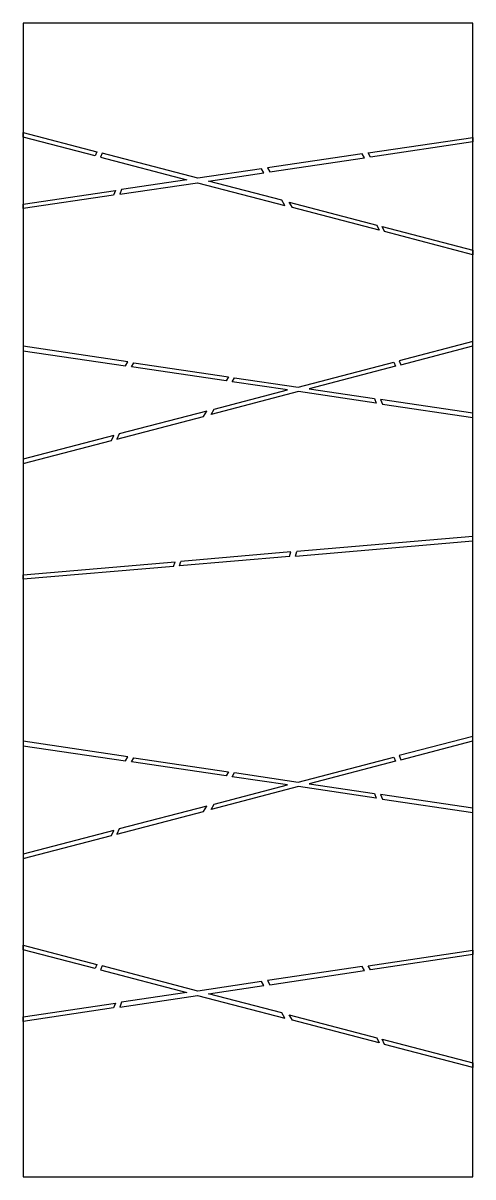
# Model space of a CAD drawing. Extents: x -413 to 413, y -1060 to 1060.
import ezdxf

# ---------------------------------------------------------------- set-up
doc = ezdxf.new("R2010")
doc.units = 0
doc.layers.add('LAYER_1', color=18, linetype='CONTINUOUS')

msp = doc.modelspace()

# ---------------------------------------------------------------- linework, layer by layer
at = {"layer": 'LAYER_1'}
for points in [[(-413.4, -1060), (413.4, -1060), (413.4, 1060), (-413.4, 1060)], [(-413.4, 858.9), (-278.1, 823.5), (-281.1, 816), (-413.4, 850.6)], [(413.4, 841.8), (224.9, 813.8), (220.6, 821.3), (413.4, 849.9)], [(-271.3, 813.4), (-112.3, 771.9), (-232.3, 754.1), (-235.7, 745.5), (-92.6, 766.7), (68, 724.7), (62.3, 734.5), (-72.3, 769.7), (29.4, 784.8), (25.1, 792.3), (-92.1, 774.9), (-268.3, 821)], [(35.7, 793.8), (40.1, 786.4), (214.3, 812.2), (210, 819.7)], [(-413.4, 727.2), (-243.7, 752.4), (-247.1, 743.8), (-413.4, 719.1)], [(75.9, 730.9), (236.8, 688.9), (241, 679.5), (81.6, 721.2)], [(413.4, 634.4), (251, 676.9), (246.8, 686.2), (413.4, 642.7)], [(413.4, 475.1), (278.1, 439.7), (281.1, 432.2), (413.4, 466.8)], [(-413.4, 458), (-224.9, 430), (-220.6, 437.5), (-413.4, 466.1)], [(-35.7, 410), (-40.1, 402.6), (-214.3, 428.4), (-210, 435.9)], [(271.3, 429.6), (112.3, 388.1), (232.3, 370.2), (235.7, 361.7), (92.6, 382.9), (-68, 340.9), (-62.3, 350.7), (72.3, 385.9), (-29.4, 401), (-25.1, 408.5), (92.1, 391.1), (268.3, 437.2)], [(413.4, 343.4), (243.7, 368.6), (247.1, 360), (413.4, 335.3)], [(-75.9, 347.1), (-236.8, 305), (-241, 295.7), (-81.6, 337.4)], [(-413.4, 250.6), (-251, 293.1), (-246.8, 302.4), (-413.4, 258.9)], [(413.4, -250.6), (278.1, -286), (281.1, -293.5), (413.4, -258.9)], [(-413.4, -267.7), (-224.9, -295.7), (-220.6, -288.2), (-413.4, -259.6)], [(-35.7, -315.6), (-40.1, -323.1), (-214.3, -297.2), (-210, -289.8)], [(271.3, -296), (112.3, -337.6), (232.3, -355.4), (235.7, -364), (92.6, -342.8), (-68, -384.8), (-62.3, -375), (72.3, -339.8), (-29.4, -324.7), (-25.1, -317.2), (92.1, -334.6), (268.3, -288.5)], [(413.4, -382.3), (243.7, -357.1), (247.1, -365.7), (413.4, -390.4)], [(-75.9, -378.6), (-236.8, -420.6), (-241, -430), (-81.6, -388.3)], [(-413.4, -475.1), (-251, -432.6), (-246.8, -423.2), (-413.4, -466.8)], [(-413.4, -634.4), (-278.1, -669.8), (-281.1, -677.3), (-413.4, -642.7)], [(413.4, -651.5), (224.9, -679.5), (220.6, -672), (413.4, -643.4)], [(-271.3, -679.8), (-112.3, -721.4), (-232.3, -739.2), (-235.7, -747.8), (-92.6, -726.6), (68, -768.6), (62.3, -758.8), (-72.3, -723.6), (29.4, -708.5), (25.1, -701), (-92.1, -718.4), (-268.3, -672.3)], [(35.7, -699.4), (40.1, -706.9), (214.3, -681), (210, -673.6)], [(-413.4, -766.1), (-243.7, -740.9), (-247.1, -749.5), (-413.4, -774.2)], [(75.9, -762.4), (236.8, -804.4), (241, -813.8), (81.6, -772.1)], [(413.4, -858.9), (251, -816.4), (246.8, -807), (413.4, -850.6)]]:
    msp.add_lwpolyline(points, close=True, dxfattribs=at)
for points in [[(87.2, 80.8), (413.4, 108.7), (413.4, 116.7), (89.7, 89.1)], [(79, 88.2), (-123.4, 70.9)], [(76.5, 79.9), (79, 88.2)], [(87.2, 80.8), (89.7, 89.1)], [(-136.7, 61.7), (-413.4, 38), (-413.4, 46.1), (-134.1, 69.9)], [(-136.7, 61.7), (-134.1, 69.9)], [(76.5, 79.9), (-125.9, 62.6)], [(-125.9, 62.6), (-123.4, 70.9)]]:
    msp.add_lwpolyline(points, dxfattribs=at)

doc.saveas('drawing.dxf')
